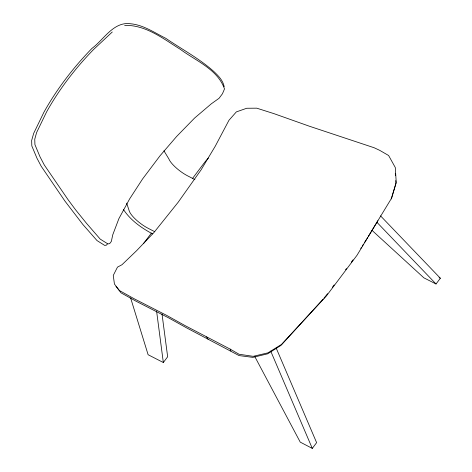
<?xml version="1.0" encoding="UTF-8"?>
<svg xmlns="http://www.w3.org/2000/svg" width="472" height="472" viewBox="0 0 472 472"><rect width="100%" height="100%" fill="white"/><g stroke="black" fill="none" stroke-linecap="round" stroke-linejoin="round"><path stroke-width="0.71" d="M391.223 198.942L395.937 183.401L395.748 180.575M377.877 220.707L357.015 255.275L326.282 296.115L281.477 344.448L267.972 352.838L253.198 356.331L239.044 354.248L230.171 349.115L185.16 325.656L166.822 315.461L134.52 298.947L119.475 290.581L114.425 284.032L113.268 275.43L117.481 267.123L121.971 264.739L136.685 250.608L153.931 232.525L178.174 202.234L201.054 169.908L215.232 146.249L228.961 120.283L236.336 111.911L246.72 108.259L256.756 108.176L273.984 113.652L309.278 126.183L374.172 147.754L379.753 150.373L388.621 155.506L395.294 167.536L396.232 182.428L391.66 198.051L368.449 236.242M366.956 238.673L367.7 237.457M360.767 248.437L361.54 247.216M362.319 245.995L363.481 244.166M364.644 242.337L366.585 239.28M107.345 243.994L106.507 245.104L104.719 245.422L97.025 240.584L82.889 224.507L65.012 201.19L41.206 166.274L36.952 158.191L31.825 145.942L31.648 140.503L33.677 133.358L43.878 112.306A223.285 142.892 -38.5 0 1 91.999 48.374C103.751 39.666 113.475 21.447 130.419 23.747C143.447 24.904 154.379 32.645 165.766 38.303C181.785 49.241 199.125 58.398 213.674 71.361C218.241 75.65 222.967 80.323 224.2 86.73M143.5 243.593L151.453 233.032M192.541 178.434L204.028 163.17A31.134 15.34 -62.8 0 1 208.423 158.067M130.602 297.897L148.114 354.726L163.33 362.52L167.654 356.773L162.002 313.939M327.574 293.684L323.963 298.198M332.406 287.265L334.158 284.929M345.575 269.76L346.454 268.597M351.286 262.178L353.038 259.848M254.668 356.325L300.239 442.128L312.287 448.4L316.618 442.653L276.232 348.183M371.912 230.271L423.885 277.843L436.028 283.991L440.352 278.244L380.538 215.875M323.019 299.26L281.041 345.345L267.677 353.811L252.874 357.369L239.038 355.575L186.711 327.934L168.374 317.739L136.078 301.224L121.027 292.858L115.982 286.309M112.277 31.996L93.598 49.477A219.38 141.399 -38.4 0 0 46.569 111.964L36.609 132.538L34.751 139.205L34.928 144.644L40.055 156.887L44.303 164.993L67.968 199.55L75.52 209.727L86.4 223.185L100.2 239.092L107.893 243.924L109.687 243.611L111.351 241.387L112.767 234.761L118.903 218.619L129.605 198.948L142.55 179L160.037 155.766L176.64 136.461L194.57 118.077L211.326 103.81L219.067 98.288L222.442 93.78L224.507 88.948C217.734 69.408 195.945 60.888 180.434 49.401C163.389 38.851 145.748 24.715 124.655 25.405M439.078 277.595L440.352 278.244M194.901 179.59L187.732 175.908A17.788 5.121 37 0 1 168.87 158.928L163.931 150.792M154.775 231.711L148.255 228.365A17.788 5.121 37 0 1 129.393 211.379L126.667 203.131M152.544 233.876C141.293 227.882 130.396 220.17 123.345 209.35M376.845 222.229L436.028 283.991M206.547 336.908L208.099 339.185M270.71 351.097L312.287 448.4M230.171 349.115L230.908 350.997M156.58 311.03L163.33 362.52M395.288 173.513L395.43 175.631"/></g></svg>
